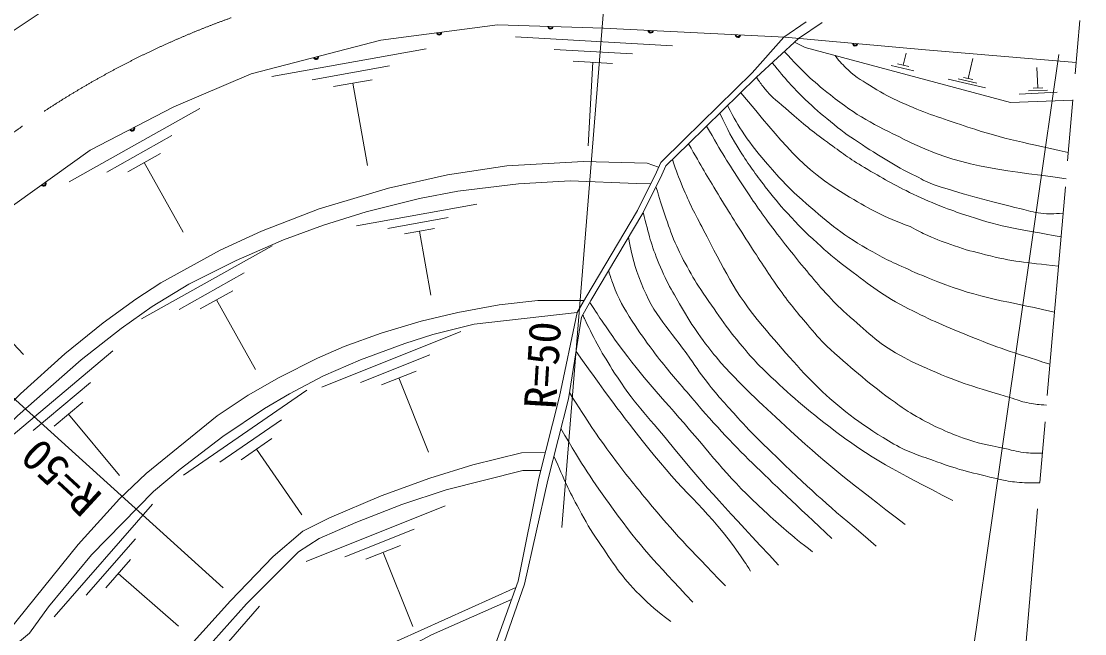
# Model space of a CAD drawing. Units: millimetres, scale not verified. Extents: x 40000 to 680000, y 20000 to 380000.
# Drawn here: x 484828 to 545756, y 274058 to 309118 of the extents above; entities that cross this region are included whole.
import ezdxf
from ezdxf.enums import TextEntityAlignment as Align

# ---------------------------------------------------------------- set-up
doc = ezdxf.new("R2010")
doc.units = ezdxf.units.MM
doc.header["$LTSCALE"] = 1000
doc.linetypes.add('CHAIN', pattern=[18.5, 12, -1.5, 3.5, -1.5])
for name, color, linetype, lineweight in [('M-BGD', 7, 'Continuous', 13), ('M-BMK', 2, 'CHAIN', 13), ('M-BMK-SRVR', 3, 'Continuous', 13), ('M-STR-STRC', 7, 'Continuous', 13)]:
    doc.layers.add(name, color=color, linetype=linetype, lineweight=lineweight)
doc.styles.add('ＭＳ ゴシック', font='')
doc.styles.get('ＭＳ ゴシック').set_extended_font_data('MS Gothic')

msp = doc.modelspace()

# ---------------------------------------------------------------- linework, layer by layer
at = {"layer": 'M-BGD'}
for p, q in [((528526, 308207), (529791, 309082)), ((529348, 308136), (530711, 309042)), ((513153, 308219), (522131, 307719)), ((528574, 308205), (536630, 307484)), ((499181, 305962), (508031, 307548)), ((515364, 307496), (519853, 307246)), ((535353, 306606), (535518, 307297)), ((536630, 307484), (545260, 306763)), ((501499, 305768), (505924, 306561)), ((516453, 306835), (518697, 306710)), ((517575, 306772), (517308, 301984)), ((535959, 306279), (534664, 306588)), ((535677, 306529), (535029, 306684)), ((539075, 305842), (539347, 306979)), ((543076, 305300), (543020, 306469)), ((539342, 305778), (538808, 305905)), ((502711, 305376), (504924, 305773)), ((503818, 305575), (504663, 300854)), ((540074, 305302), (537940, 305812)), ((539574, 305572), (538508, 305827)), ((543350, 305313), (542802, 305287)), ((544186, 305061), (541995, 304955)), ((543631, 305181), (542536, 305128)), ((487572, 299932), (495054, 304120)), ((489721, 300481), (493463, 302574)), ((490936, 300505), (492806, 301552)), ((491871, 301029), (494105, 297038)), ((504027, 297410), (510925, 298647)), ((505834, 297260), (509283, 297878)), ((506779, 296954), (508503, 297263)), ((507641, 297109), (508300, 293430)), ((491716, 292075), (499199, 296263)), ((493866, 292623), (497607, 294717)), ((495081, 292648), (496951, 293695)), ((481812, 293364), (484953, 290041)), ((496016, 293171), (498250, 289181)), ((502053, 288169), (510016, 291352)), ((483505, 284746), (490080, 290251)), ((504256, 288434), (508237, 290025)), ((505464, 288301), (507454, 289097)), ((485516, 285684), (488803, 288437)), ((506459, 288699), (508156, 284452)), ((494124, 283128), (501181, 287999)), ((486705, 285934), (488348, 287311)), ((487526, 286622), (490462, 283116)), ((496213, 283875), (499742, 286311)), ((497420, 284014), (499184, 285232)), ((498302, 284623), (500900, 280859)), ((513572, 283394), (514586, 283404)), ((486704, 275022), (492351, 281475)), ((501159, 278187), (509122, 281369)), ((503362, 278452), (507343, 280043)), ((488546, 276259), (491369, 279486)), ((504569, 278319), (506560, 279114)), ((505565, 278716), (507262, 274470)), ((489682, 276689), (491094, 278303)), ((490388, 277496), (493830, 274484)), ((492837, 269181), (498484, 275634))]:
    msp.add_line(p, q, dxfattribs=at)
for points in [[(481991, 307016), (485971, 309640), (488765, 311164), (491389, 312434), (495707, 314212), (497655, 314805), (500703, 315567), (504089, 316244), (506460, 316583), (512725, 317091), (515943, 317091), (517890, 317006), (521107, 315990), (527627, 314212), (529320, 313958), (545756, 312503)], [(452498, 264792), (457517, 269063), (464527, 276974), (478367, 292941), (483431, 297915), (488784, 301735), (493577, 304222), (497992, 306114), (505435, 308043), (512103, 308908), (518194, 308727), (528574, 308205)], [(517169, 293307), (520126, 298292), (521217, 300474), (521463, 301037), (522813, 302353), (526711, 306167), (528526, 308207)], [(517467, 293130), (520430, 298126), (521531, 300327), (521753, 300836), (523055, 302105), (526949, 305915), (529348, 308136)], [(529120, 307925), (529743, 307608), (541512, 304476), (545073, 304603)], [(454051, 262481), (454390, 262312), (458031, 263158), (463873, 264682), (482161, 285172), (484785, 287796), (487325, 290082), (489527, 291860), (491389, 293215), (492829, 294146), (496215, 296009), (498586, 297110), (501888, 298380), (505867, 299565), (509254, 300327), (512641, 300835), (517043, 301089), (520684, 301004), (521341, 300758)], [(464788, 264188), (465312, 264682), (483092, 285002), (484616, 286526), (488257, 289744), (490543, 291522), (492321, 292792), (494437, 294062), (497147, 295416), (499856, 296602), (502142, 297448), (504597, 298210), (507645, 298972), (509847, 299396), (513318, 299819), (516281, 299988), (520081, 299830), (520882, 299805)], [(472509, 264428), (483261, 273488), (484108, 274250), (488087, 279160), (490458, 281785), (491982, 283224), (496046, 286526), (497824, 287712), (499602, 288728), (501803, 289828), (503327, 290506), (505444, 291268), (507730, 291945), (509847, 292453), (512217, 292876), (514419, 293130), (517068, 293138)], [(517467, 293130), (516932, 292177), (516172, 287505), (514987, 282848), (513662, 276895), (509145, 263967), (508467, 261258), (507904, 256910), (507408, 255117), (506904, 254054)], [(517169, 293307), (516673, 292453), (515662, 287634)], [(475934, 263886), (473335, 263742), (473355, 264005), (473694, 264428), (485293, 274080), (486394, 275604), (488849, 278568), (492405, 282208), (493929, 283478), (496385, 285341), (498755, 286950), (500195, 287796), (502142, 288812), (504259, 289744), (506799, 290675), (508407, 291183), (510778, 291776), (516673, 292453)], [(515662, 287634), (514474, 282965), (513293, 277063), (508641, 264120), (507948, 261347), (507408, 256937), (506931, 255270), (506462, 254063)], [(514848, 284436), (513487, 284410), (510693, 283732), (508238, 282970), (505444, 281954), (502481, 280684), (500957, 279922), (499263, 278483), (496808, 275943), (494522, 273403), (492067, 270101), (490797, 268577), (489357, 267138), (481568, 260618)], [(482841, 260634), (490119, 266799), (490966, 267646), (494861, 272556), (497739, 275774), (500703, 278737), (501888, 279499), (504005, 280430), (506629, 281446), (509169, 282293), (513572, 283394)], [(488426, 254438), (494014, 259518), (496215, 261719), (504936, 272387), (505783, 273234), (506375, 273657), (513164, 276702)], [(488844, 253952), (490627, 255454), (493337, 257994), (496385, 261126), (498163, 263158), (503666, 269932), (504005, 270524), (505275, 272133), (505783, 272641), (508323, 273996), (512914, 276009)]]:
    msp.add_lwpolyline(points, dxfattribs=at)
for centre, radius, start, end in [((508769, 308475), 150, 187.39168, 7.39168), ((508769, 308475), 120, 187.39168, 7.39168), ((508769, 308475), 100, 187.39168, 7.39168), ((508769, 308475), 100, 187.39168, 7.39168), ((508769, 308475), 100, 187.39168, 7.39168), ((508769, 308475), 100, 187.39168, 7.39168), ((515148, 308818), 150, 178.30535, 358.30535), ((515148, 308818), 120, 178.30535, 358.30535), ((515148, 308818), 100, 178.30535, 358.30535), ((515148, 308818), 100, 178.30535, 358.30535), ((515148, 308818), 100, 178.30535, 358.30535), ((515148, 308818), 100, 178.30535, 358.30535), ((520887, 308592), 150, 177.11775, 357.11775), ((520887, 308592), 120, 177.11775, 357.11775), ((520887, 308592), 100, 177.11775, 357.11775), ((520887, 308592), 100, 177.11775, 357.11775), ((520887, 308592), 100, 177.11775, 357.11775), ((520887, 308592), 100, 177.11775, 357.11775), ((525881, 308340), 150, 177.11775, 357.11775), ((525881, 308340), 120, 177.11775, 357.11775), ((525881, 308340), 100, 177.11775, 357.11775), ((525881, 308340), 100, 177.11775, 357.11775), ((525881, 308340), 100, 177.11775, 357.11775), ((525881, 308340), 100, 177.11775, 357.11775), ((532602, 307844), 150, 174.88648, 354.88648), ((532602, 307844), 120, 174.88648, 354.88648), ((532602, 307844), 100, 174.88648, 354.88648), ((532602, 307844), 100, 174.88648, 354.88648), ((532602, 307844), 100, 174.88648, 354.88648), ((532602, 307844), 100, 174.88648, 354.88648), ((501714, 307078), 150, 194.52483, 14.52483), ((501714, 307078), 120, 194.52483, 14.52483), ((501714, 307078), 100, 194.52483, 14.52483), ((501714, 307078), 100, 194.52483, 14.52483), ((501714, 307078), 100, 194.52483, 14.52483), ((501714, 307078), 100, 194.52483, 14.52483), ((491180, 302979), 150, 207.42015, 27.42015), ((491180, 302979), 120, 207.42015, 27.42015), ((491180, 302979), 100, 207.42015, 27.42015), ((491180, 302979), 100, 207.42015, 27.42015), ((491180, 302979), 100, 207.42015, 27.42015), ((491180, 302979), 100, 207.42015, 27.42015), ((486107, 299825), 150, 215.51942, 35.51942), ((486107, 299825), 120, 215.51942, 35.51942), ((486107, 299825), 100, 215.51942, 35.51942), ((486107, 299825), 100, 215.51942, 35.51942), ((486107, 299825), 100, 215.51942, 35.51942), ((486107, 299825), 100, 215.51942, 35.51942)]:
    msp.add_arc(centre, radius, start, end, dxfattribs=at)
for points, knots in [([(528545, 307392), (529668, 306173), (530075, 305784), (531183, 304899), (532689, 303695), (533684, 303207), (535416, 302359), (538763, 300720), (540473, 300708), (544684, 300096)], [0, 0, 0, 0, 1, 1, 1, 2, 2, 2, 3, 3, 3, 3]), ([(531452, 307153), (531767, 306759), (531885, 306635), (532199, 306338), (532698, 305865), (533058, 305693), (533638, 305322), (534236, 304940), (534602, 304773), (535247, 304476), (536530, 303884), (537295, 303659), (538633, 303206), (540995, 302406), (541874, 302263), (544814, 301608)], [0, 0, 0, 0, 1, 1, 1, 2, 2, 2, 3, 3, 3, 4, 4, 4, 5, 5, 5, 5]), ([(527846, 306745), (528703, 305725), (528944, 305409), (529743, 304645), (530285, 304127), (530600, 303847), (531183, 303375), (531789, 302883), (532135, 302612), (532791, 302190), (534050, 301379), (534752, 300908), (536093, 300242), (536517, 300032), (536743, 299878), (537194, 299734), (539089, 299129), (540169, 298842), (542105, 298380), (542546, 298274), (542789, 298182), (543240, 298130), (543735, 298074), (543935, 298094), (544515, 298139)], [0, 0, 0, 0, 1, 1, 1, 2, 2, 2, 3, 3, 3, 4, 4, 4, 5, 5, 5, 6, 6, 6, 7, 7, 7, 8, 8, 8, 8]), ([(526949, 305915), (527127, 305631), (527198, 305547), (527373, 305322), (527848, 304714), (528234, 304479), (528812, 303968), (529640, 303235), (530121, 302842), (531013, 302190), (531821, 301600), (532272, 301264), (533130, 300750), (534196, 300111), (534806, 299770), (535924, 299226), (536604, 298896), (536997, 298736), (537702, 298464), (538258, 298250), (538575, 298143), (539141, 297956), (541140, 297298), (541907, 297236), (544397, 296774)], [0, 0, 0, 0, 1, 1, 1, 2, 2, 2, 3, 3, 3, 4, 4, 4, 5, 5, 5, 6, 6, 6, 7, 7, 7, 8, 8, 8, 8]), ([(526044, 305030), (528548, 302114), (529375, 300767), (532283, 299057), (533584, 298292), (534144, 297963), (535755, 297364)], [0, 0, 0, 0, 1, 1, 1, 2, 2, 2, 2]), ([(525291, 304293), (525716, 303488), (525846, 303242), (526272, 302613), (526695, 301989), (526967, 301662), (527457, 301089), (528232, 300182), (528679, 299676), (529574, 298888), (530938, 297685), (531720, 296995), (533299, 296094), (534198, 295580), (534546, 295392), (535670, 294908)], [0, 0, 0, 0, 1, 1, 1, 2, 2, 2, 3, 3, 3, 4, 4, 4, 5, 5, 5, 5]), ([(524841, 303852), (525355, 302812), (525509, 302501), (526018, 301682), (526532, 300856), (526863, 300419), (527457, 299650), (527931, 299037), (528202, 298695), (528727, 298126), (529362, 297438), (529725, 297058), (530421, 296432), (531031, 295883), (531372, 295571), (532029, 295078), (533306, 294119), (534008, 293542), (535416, 292792), (536779, 292065), (537588, 291744), (539015, 291155), (540834, 290405), (541491, 290212), (543767, 289481)], [0, 0, 0, 0, 1, 1, 1, 2, 2, 2, 3, 3, 3, 4, 4, 4, 5, 5, 5, 6, 6, 6, 7, 7, 7, 8, 8, 8, 8]), ([(524092, 303120), (525021, 301523), (525270, 301078), (526103, 299819), (526771, 298809), (527150, 298245), (527881, 297279), (528619, 296303), (529047, 295766), (529828, 294824), (530247, 294318), (530481, 294034), (530929, 293554), (531375, 293075), (531619, 292796), (532114, 292368), (533255, 291382), (533845, 290732), (535162, 289998), (535834, 289623), (536237, 289464), (536940, 289151), (538698, 288369), (539378, 288221), (541597, 287542)], [0, 0, 0, 0, 1, 1, 1, 2, 2, 2, 3, 3, 3, 4, 4, 4, 5, 5, 5, 6, 6, 6, 7, 7, 7, 8, 8, 8, 8]), ([(523055, 302105), (523859, 300707), (524071, 300341), (524748, 299226), (525458, 298058), (525868, 297411), (526611, 296263), (527258, 295262), (527607, 294691), (528304, 293723), (528923, 292864), (529299, 292402), (529997, 291606), (530445, 291096), (530676, 290787), (531183, 290336), (532588, 289087), (533380, 288383), (534908, 287288), (535296, 287011), (535511, 286849), (535924, 286611), (536475, 286293), (536785, 286113), (537363, 285849), (537916, 285596), (538230, 285460), (538803, 285256), (539702, 284937), (540056, 284888), (541173, 284664)], [0, 0, 0, 0, 1, 1, 1, 2, 2, 2, 3, 3, 3, 4, 4, 4, 5, 5, 5, 6, 6, 6, 7, 7, 7, 8, 8, 8, 9, 9, 9, 10, 10, 10, 10]), ([(522130, 301204), (522387, 300459), (522470, 300250), (522716, 299650), (523120, 298665), (523403, 298135), (523901, 297194), (525083, 294964), (525656, 293616), (527288, 291691), (529847, 288672), (531395, 286895), (534823, 284918), (535722, 284399), (536303, 284256), (537279, 283902), (538666, 283398), (539192, 283297), (540919, 282886)], [0, 0, 0, 0, 1, 1, 1, 2, 2, 2, 3, 3, 3, 4, 4, 4, 5, 5, 5, 6, 6, 6, 6]), ([(521192, 299650), (521424, 298873), (521487, 298665), (521700, 298041), (521916, 297407), (522025, 297046), (522293, 296432), (522529, 295890), (522687, 295597), (522970, 295078), (523304, 294465), (523506, 294129), (523901, 293554), (524812, 292229), (525304, 291466), (526357, 290252), (526709, 289845), (526900, 289609), (527288, 289236), (528707, 287870), (529539, 287137), (531098, 285934), (533659, 283956), (534814, 283460), (538204, 281678)], [0, 0, 0, 0, 1, 1, 1, 2, 2, 2, 3, 3, 3, 4, 4, 4, 5, 5, 5, 6, 6, 6, 7, 7, 7, 8, 8, 8, 8]), ([(520465, 298196), (520794, 296817), (520908, 296362), (521361, 295247), (521841, 294068), (522235, 293462), (522885, 292368), (523251, 291753), (523477, 291420), (523901, 290844), (524278, 290333), (524493, 290047), (524917, 289574), (526369, 287954), (527296, 287153), (528897, 285680), (531335, 283436), (532277, 282765), (535461, 280307)], [0, 0, 0, 0, 1, 1, 1, 2, 2, 2, 3, 3, 3, 4, 4, 4, 5, 5, 5, 6, 6, 6, 6]), ([(535755, 297364), (536229, 297109), (536367, 297041), (536771, 296856), (537351, 296589), (537692, 296475), (538295, 296263), (538976, 296023), (539373, 295932), (540073, 295755), (541675, 295349), (542279, 295329), (544252, 295097)], [0, 0, 0, 0, 1, 1, 1, 2, 2, 2, 3, 3, 3, 4, 4, 4, 4]), ([(519609, 296742), (519827, 295558), (519973, 295132), (520345, 294146), (521056, 292267), (521994, 291479), (523139, 289828), (523558, 289225), (523779, 288876), (524240, 288304), (524902, 287483), (525305, 287049), (526018, 286272), (526967, 285239), (527549, 284708), (528558, 283732), (530528, 281827), (531253, 281255), (533807, 279076)], [0, 0, 0, 0, 1, 1, 1, 2, 2, 2, 3, 3, 3, 4, 4, 4, 5, 5, 5, 6, 6, 6, 6]), ([(535670, 294908), (536212, 294646), (536389, 294590), (536855, 294400), (539541, 293307), (540642, 293220), (544025, 292474)], [0, 0, 0, 0, 1, 1, 1, 2, 2, 2, 2]), ([(518483, 294824), (518583, 294464), (518628, 294356), (518737, 294062), (519059, 293187), (519336, 292731), (519837, 291945), (520272, 291264), (520540, 290899), (521023, 290252), (521739, 289291), (522195, 288795), (522970, 287881), (525949, 284367), (527221, 283351), (531267, 279499)], [0, 0, 0, 0, 1, 1, 1, 2, 2, 2, 3, 3, 3, 4, 4, 4, 5, 5, 5, 5]), ([(517406, 293022), (518046, 292011), (518251, 291734), (518821, 290929), (520234, 288936), (521200, 287949), (522801, 286103), (524533, 284104), (525420, 282892), (527373, 281108), (528429, 280142), (528813, 279795), (530167, 278737)], [0, 0, 0, 0, 1, 1, 1, 2, 2, 2, 3, 3, 3, 4, 4, 4, 4]), ([(516999, 292296), (517041, 292211), (517084, 292123), (517128, 292030), (517709, 290798), (518091, 290131), (518821, 288982), (519882, 287312), (520703, 286535), (521954, 285002), (524280, 282154), (525158, 281276), (528219, 277975)], [0, 0, 0, 0, 1, 1, 1, 2, 2, 2, 3, 3, 3, 4, 4, 4, 4]), ([(516612, 290209), (518697, 287314), (519274, 286511), (521107, 284240), (522919, 281997), (524297, 281027), (525933, 278652), (526204, 278260), (526312, 278125), (526611, 277636)], [0, 0, 0, 0, 1, 1, 1, 2, 2, 2, 3, 3, 3, 3]), ([(516232, 287871), (517380, 286074), (517688, 285557), (518737, 284156), (519470, 283176), (519906, 282645), (520684, 281700), (522336, 279694), (522979, 279084), (525171, 276790)], [0, 0, 0, 0, 1, 1, 1, 2, 2, 2, 3, 3, 3, 3]), ([(541597, 287542), (542040, 287387), (542182, 287336), (542570, 287258), (542953, 287181), (543102, 287171), (543565, 287142)], [0, 0, 0, 0, 1, 1, 1, 2, 2, 2, 2]), ([(515738, 285801), (517050, 283586), (517472, 282928), (518737, 281192), (520353, 278975), (521065, 278263), (523309, 275858)], [0, 0, 0, 0, 1, 1, 1, 2, 2, 2, 2]), ([(541173, 284664), (541743, 284522), (541921, 284468), (542412, 284421), (542768, 284386), (542901, 284381), (543326, 284386)], [0, 0, 0, 0, 1, 1, 1, 2, 2, 2, 2]), ([(515338, 284230), (515986, 282770), (516155, 282344), (516789, 281192), (517197, 280452), (517403, 280020), (517890, 279330), (518759, 278097), (519182, 277335), (520261, 276282), (520915, 275643), (521180, 275403), (522039, 274758)], [0, 0, 0, 0, 1, 1, 1, 2, 2, 2, 3, 3, 3, 4, 4, 4, 4]), ([(540919, 282886), (541429, 282785), (541586, 282755), (542018, 282718), (542471, 282680), (542638, 282686), (543181, 282702)], [0, 0, 0, 0, 1, 1, 1, 2, 2, 2, 2])]:
    msp.add_open_spline(points, degree=3, knots=knots, dxfattribs=at)
at = {"layer": 'M-BMK'}
msp.add_line((542019, 269256), (545467, 309157), dxfattribs=at)
msp.add_arc((513862, 261914), 50364, 88.69239, 139.07174, dxfattribs=at)
at = {"layer": 'M-BMK-SRVR'}
for p, q in [((518378, 312010), (515803, 280131)), ((475988, 295112), (496396, 276687))]:
    msp.add_line(p, q, dxfattribs=at)
at = {"layer": 'M-STR-STRC'}
msp.add_line((544280, 307214), (538837, 269423), dxfattribs=at)

# ---------------------------------------------------------------- texts
at = {"layer": 'M-BMK-SRVR', "style": 'ＭＳ ゴシック'}
for rotation, p in [(86.572, (514542, 286950)), (137.328, (488938, 281303))]:
    msp.add_text('R=50', height=1833, rotation=rotation, dxfattribs=at).set_placement(p, align=Align.MIDDLE_LEFT)

doc.saveas('drawing.dxf')
